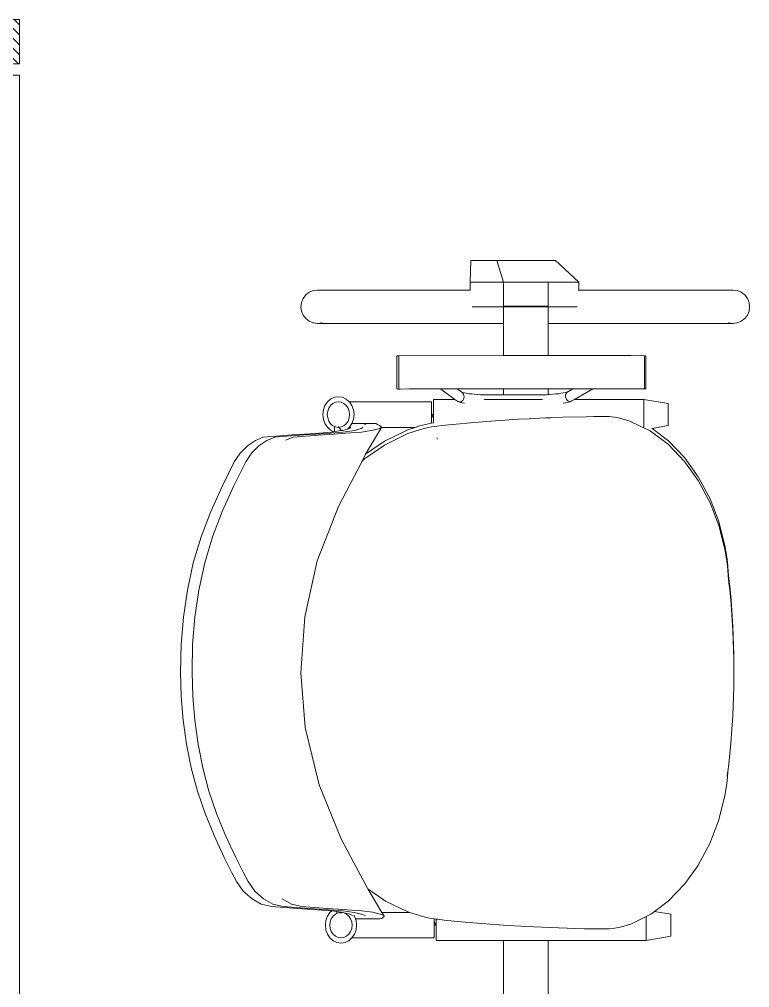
# Model space of a CAD drawing. Header units: millimetres. Extents: x -280308 to 6402717, y -14 to 2073074.
# Drawn here: x -19367 to -18711, y 564879 to 565748 of the extents above; entities that cross this region are included whole.
import ezdxf

# ---------------------------------------------------------------- set-up
doc = ezdxf.new("R2010")
doc.units = ezdxf.units.MM
doc.layers.get('0').update_dxf_attribs({"lineweight": 0})
for name, color, linetype, lineweight in [('_Door & Window', 1, 'Continuous', 0), ('A-ALINE-6', 117, 'Continuous', 9), ('A-Furn', 250, 'Continuous', 0), ('A-FURN-EQPM', 177, 'Continuous', 0)]:
    doc.layers.add(name, color=color, linetype=linetype, lineweight=lineweight)

# ---------------------------------------------------------------- blocks, each defined once
blk = doc.blocks.new('A$C6ab96ad6')
at = {"layer": 'A-Furn'}
h = blk.add_hatch(dxfattribs=at)
h.set_pattern_fill('ANSI31', color=256, scale=2, angle=540, style=0)
h.set_pattern_definition([(225, (-3898.3206, 30765.815), (4.490128, -4.490128), [])])
h.paths.add_polyline_path([(-1240, 0), (-1240, 10), (-1250, 10), (-1250, 140), (-1240, 140), (-1240, 150), (-1210, 150), (-1210, 115), (-1200, 115), (-1200, 0)])
at = {"layer": '_Door & Window'}
blk.add_lwpolyline([(-1240, 0), (-1240, 10), (-1250, 10), (-1250, 140), (-1240, 140), (-1240, 150), (-1210, 150), (-1210, 115), (-1200, 115), (-1200, 0), (-1240, 0)], dxfattribs=at)
blk = doc.blocks.new('A$Cf856f872')
at = {"layer": 'A-ALINE-6'}
blk.add_lwpolyline([(26497.8, -12896.96), (26497.8, -8996.96), (26647.8, -8996.96), (26647.8, -12896.96)], close=True, dxfattribs=at)
at = {"ltscale": 0.25, "rotation": 90}
blk.add_blockref('A$C6ab96ad6', (26647.8, -7746.96), dxfattribs=at)
blk = doc.blocks.new('A$C3a0a0d7c')
at = {"color": 0, "linetype": 'ByBlock', "lineweight": -2}
for p, q in [((-0.09673, 1.813), (-0.07584, 1.83252)), ((-0.07584, 1.83252), (-0.02318, 1.83252)), ((-0.02924, 1.813), (-0.02318, 1.83252)), ((-0.02318, 1.83252), (0, 1.83252)), ((0.00058, 1.813), (0, 1.83252)), ((-0.09673, 1.806), (-0.09673, 1.813)), ((-0.06924, 1.813), (-0.09673, 1.813)), ((-0.02924, 1.813), (-0.06924, 1.813)), ((-0.06924, 1.79152), (-0.06924, 1.813)), ((-0.02924, 1.79152), (-0.02924, 1.813)), ((0.00058, 1.813), (-0.02924, 1.813)), ((0.00058, 1.806), (0.00058, 1.813)), ((-0.24584, 1.80161), (-0.24822, 1.7985)), ((-0.24273, 1.80399), (-0.24584, 1.80161)), ((-0.23912, 1.80549), (-0.24273, 1.80399)), ((-0.23524, 1.806), (-0.23912, 1.80549)), ((-0.23524, 1.806), (-0.09673, 1.806)), ((-0.09673, 1.80536), (-0.09673, 1.806)), ((0.00058, 1.806), (0.00047, 1.806)), ((0.00058, 1.806), (0.13776, 1.806)), ((0.00058, 1.80399), (0.00058, 1.80407)), ((0.13776, 1.806), (0.14164, 1.80549)), ((0.14164, 1.80549), (0.14525, 1.80399)), ((0.14525, 1.80399), (0.14835, 1.80161)), ((0.14835, 1.80161), (0.15073, 1.7985)), ((-0.24971, 1.79488), (-0.25022, 1.791)), ((-0.24822, 1.7985), (-0.24971, 1.79488)), ((0.15073, 1.7985), (0.15223, 1.79488)), ((0.15223, 1.79488), (0.15274, 1.791)), ((-0.25022, 1.791), (-0.24971, 1.78712)), ((-0.24971, 1.78712), (-0.24822, 1.7835)), ((-0.24822, 1.7835), (-0.24584, 1.78039)), ((-0.06924, 1.791), (-0.0954, 1.791)), ((-0.02924, 1.79152), (-0.06924, 1.79152)), ((-0.06924, 1.791), (-0.06924, 1.79152)), ((-0.02924, 1.791), (-0.06924, 1.791)), ((-0.06924, 1.776), (-0.06924, 1.791)), ((-0.02924, 1.791), (-0.02924, 1.79152)), ((-0.02924, 1.776), (-0.02924, 1.791)), ((-0.00114, 1.791), (-0.02924, 1.791)), ((0.15073, 1.7835), (0.14835, 1.78039)), ((0.15223, 1.78712), (0.15073, 1.7835)), ((0.15274, 1.791), (0.15223, 1.78712)), ((-0.24584, 1.78039), (-0.24273, 1.77801)), ((-0.24273, 1.77801), (-0.23912, 1.77651)), ((-0.23912, 1.77651), (-0.23524, 1.776)), ((-0.23859, 1.77651), (-0.23498, 1.77603)), ((-0.23498, 1.77603), (-0.23524, 1.776)), ((-0.23492, 1.776), (-0.23498, 1.77603)), ((-0.23492, 1.776), (-0.23472, 1.776)), ((-0.23472, 1.776), (-0.23085, 1.77651)), ((-0.23472, 1.776), (-0.23136, 1.77651)), ((-0.23472, 1.776), (-0.06924, 1.776)), ((-0.06924, 1.74713), (-0.06924, 1.776)), ((-0.02924, 1.74713), (-0.02924, 1.776)), ((0.13723, 1.776), (-0.02924, 1.776)), ((0.13723, 1.776), (0.13336, 1.77651)), ((0.13723, 1.776), (0.13388, 1.77651)), ((0.13723, 1.776), (0.13743, 1.776)), ((0.1375, 1.77603), (0.13743, 1.776)), ((0.14111, 1.77651), (0.1375, 1.77603)), ((0.13776, 1.776), (0.1375, 1.77603)), ((0.14164, 1.77651), (0.13776, 1.776)), ((0.14525, 1.77801), (0.14164, 1.77651)), ((0.14835, 1.78039), (0.14525, 1.77801)), ((-0.15713, 1.74702), (-0.15709, 1.74702)), ((-0.15713, 1.71712), (-0.15713, 1.74702)), ((-0.15691, 1.74701), (-0.15709, 1.74702)), ((-0.15691, 1.74701), (-0.15677, 1.74701)), ((-0.15677, 1.74701), (-0.15659, 1.74701)), ((-0.15594, 1.74701), (-0.15659, 1.74701)), ((-0.15594, 1.74701), (-0.15567, 1.74701)), ((-0.14384, 1.74705), (-0.15567, 1.74701)), ((-0.15567, 1.71713), (-0.15567, 1.74701)), ((-0.06924, 1.74713), (-0.14384, 1.74705)), ((-0.02924, 1.74713), (-0.06924, 1.74713)), ((0.06477, 1.74702), (-0.02924, 1.74713)), ((0.06477, 1.74702), (0.06534, 1.74702)), ((0.06477, 1.71712), (0.06477, 1.74702)), ((0.06534, 1.74702), (0.06583, 1.74701)), ((0.06616, 1.747), (0.06583, 1.74701)), ((0.06616, 1.747), (0.0662, 1.74701)), ((0.0662, 1.74701), (0.06644, 1.74701)), ((0.06644, 1.74701), (0.06651, 1.74701)), ((0.06651, 1.71711), (0.06651, 1.74701)), ((-0.15709, 1.71712), (-0.15713, 1.71712)), ((-0.15709, 1.71712), (-0.15702, 1.71712)), ((-0.15702, 1.71712), (-0.15691, 1.71713)), ((-0.15691, 1.71713), (-0.15677, 1.71711)), ((-0.15677, 1.71711), (-0.15659, 1.71713)), ((-0.15659, 1.71713), (-0.15641, 1.71711)), ((-0.15641, 1.71711), (-0.15617, 1.71713)), ((-0.15617, 1.71713), (-0.15594, 1.71711)), ((-0.15594, 1.71711), (-0.15567, 1.71713)), ((-0.15567, 1.71713), (-0.15542, 1.71711)), ((-0.15542, 1.71711), (-0.15431, 1.71711)), ((-0.15431, 1.71711), (-0.14384, 1.71715)), ((-0.14384, 1.71715), (-0.14249, 1.71713)), ((-0.14249, 1.71713), (-0.12429, 1.71719)), ((-0.12429, 1.71719), (-0.12323, 1.71716)), ((-0.12323, 1.71716), (-0.10936, 1.7172)), ((-0.10936, 1.7172), (-0.10932, 1.71718)), ((-0.10932, 1.71718), (-0.1044, 1.71721)), ((-0.10932, 1.71718), (-0.09292, 1.7078)), ((-0.10362, 1.71719), (-0.1044, 1.71721)), ((-0.10362, 1.71719), (-0.09146, 1.71722)), ((-0.09146, 1.71722), (-0.09142, 1.7172)), ((-0.09142, 1.7172), (-0.08425, 1.71723)), ((-0.09142, 1.7172), (-0.08705, 1.7147)), ((-0.08705, 1.7147), (-0.08634, 1.71443)), ((-0.08705, 1.7147), (-0.08664, 1.71447)), ((-0.08664, 1.71447), (-0.0859, 1.71378)), ((-0.08634, 1.71443), (-0.08485, 1.71401)), ((-0.0859, 1.71378), (-0.08534, 1.71288)), ((-0.08485, 1.71401), (-0.08309, 1.71361)), ((-0.08376, 1.7172), (-0.08425, 1.71723)), ((-0.08376, 1.7172), (-0.06924, 1.71723)), ((-0.08309, 1.71361), (-0.08106, 1.71325)), ((-0.06924, 1.71206), (-0.06924, 1.71723)), ((-0.06924, 1.71723), (-0.06394, 1.71723)), ((-0.06374, 1.71721), (-0.06394, 1.71723)), ((-0.06374, 1.71721), (-0.04366, 1.71721)), ((-0.04366, 1.71721), (-0.04357, 1.71724)), ((-0.02924, 1.71723), (-0.04357, 1.71724)), ((-0.02924, 1.71176), (-0.02924, 1.71723)), ((-0.02924, 1.71723), (-0.02361, 1.71721)), ((-0.02361, 1.71721), (-0.02322, 1.71723)), ((-0.02322, 1.71723), (-0.00369, 1.7172)), ((-0.00369, 1.7172), (-0.00301, 1.71722)), ((0.01232, 1.71718), (-0.00301, 1.71722)), ((0.00409, 1.71325), (0.00595, 1.71361)), ((0.00595, 1.71361), (0.00755, 1.71401)), ((0.0072, 1.71332), (0.00663, 1.71241)), ((0.00794, 1.714), (0.0072, 1.71332)), ((0.00755, 1.71401), (0.00825, 1.71423)), ((0.00794, 1.714), (0.00825, 1.71423)), ((0.00825, 1.71423), (0.01232, 1.71718)), ((0.01235, 1.7172), (0.01232, 1.71718)), ((0.01235, 1.7172), (0.01602, 1.71718)), ((0.01437, 1.7078), (0.02727, 1.71716)), ((0.01602, 1.71718), (0.01698, 1.7172)), ((0.02727, 1.71716), (0.01698, 1.7172)), ((0.02731, 1.71718), (0.02727, 1.71716)), ((0.03541, 1.71715), (0.02731, 1.71718)), ((0.03541, 1.71715), (0.03666, 1.71717)), ((0.03666, 1.71717), (0.0544, 1.71712)), ((0.0544, 1.71712), (0.05593, 1.71714)), ((0.05593, 1.71714), (0.0633, 1.7171)), ((0.0633, 1.7171), (0.06409, 1.7171)), ((0.06469, 1.7171), (0.06409, 1.7171)), ((0.06477, 1.71712), (0.06469, 1.7171)), ((0.06477, 1.71712), (0.06526, 1.7171)), ((0.06526, 1.7171), (0.06534, 1.71712)), ((0.06534, 1.71712), (0.06577, 1.7171)), ((0.06577, 1.7171), (0.06583, 1.71711)), ((0.06583, 1.71711), (0.06616, 1.7171)), ((0.06616, 1.7171), (0.0662, 1.71711)), ((0.0662, 1.71711), (0.06644, 1.71711)), ((0.06644, 1.71711), (0.06651, 1.71711)), ((-0.15513, 1.7078), (-0.17713, 1.704)), ((-0.09292, 1.7078), (-0.15513, 1.7078)), ((-0.15513, 1.68288), (-0.15513, 1.7078)), ((-0.09292, 1.7078), (-0.09054, 1.70644)), ((-0.08967, 1.70603), (-0.09054, 1.70644)), ((-0.08872, 1.70593), (-0.08967, 1.70603)), ((-0.08967, 1.70603), (-0.08839, 1.70555)), ((-0.08776, 1.70613), (-0.08872, 1.70593)), ((-0.08839, 1.70555), (-0.0868, 1.7051)), ((-0.08686, 1.70662), (-0.08776, 1.70613)), ((-0.08608, 1.70738), (-0.08686, 1.70662)), ((-0.0868, 1.7051), (-0.0849, 1.70468)), ((-0.08547, 1.70835), (-0.08608, 1.70738)), ((-0.08507, 1.70946), (-0.08547, 1.70835)), ((-0.08534, 1.71288), (-0.08501, 1.7118)), ((-0.08491, 1.71064), (-0.08507, 1.70946)), ((-0.08501, 1.7118), (-0.08491, 1.71064)), ((-0.0849, 1.70468), (-0.08285, 1.7043)), ((-0.08106, 1.71325), (-0.07879, 1.71291)), ((-0.07879, 1.71291), (-0.0763, 1.71262)), ((-0.0763, 1.71262), (-0.07363, 1.71236)), ((-0.07363, 1.71236), (-0.07079, 1.71214)), ((-0.07079, 1.71214), (-0.06924, 1.71206)), ((-0.06924, 1.71206), (-0.06782, 1.71198)), ((-0.06475, 1.71185), (-0.06782, 1.71198)), ((-0.06475, 1.71185), (-0.06171, 1.71179)), ((-0.012, 1.7078), (-0.06419, 1.7078)), ((-0.06171, 1.71179), (-0.05844, 1.71176)), ((-0.05844, 1.71176), (-0.02924, 1.71176)), ((-0.02924, 1.71176), (-0.0175, 1.71176)), ((-0.0175, 1.71176), (-0.01434, 1.71179)), ((-0.01434, 1.71179), (-0.01142, 1.71185)), ((-0.01142, 1.71185), (-0.00847, 1.71198)), ((-0.00847, 1.71198), (-0.00562, 1.71215)), ((-0.00562, 1.71215), (-0.00291, 1.71236)), ((-0.00291, 1.71236), (-0.00037, 1.71262)), ((-0.00037, 1.71262), (0.00197, 1.71291)), ((0.00197, 1.71291), (0.00409, 1.71325)), ((0.00587, 1.7043), (0.00782, 1.70469)), ((0.0063, 1.71134), (0.0062, 1.71018)), ((0.0062, 1.71018), (0.00636, 1.709)), ((0.00663, 1.71241), (0.0063, 1.71134)), ((0.00636, 1.709), (0.00676, 1.70789)), ((0.00676, 1.70789), (0.00738, 1.70692)), ((0.00738, 1.70692), (0.00816, 1.70616)), ((0.00782, 1.70469), (0.00954, 1.70511)), ((0.00816, 1.70616), (0.00906, 1.70566)), ((0.00906, 1.70566), (0.01003, 1.70546)), ((0.00954, 1.70511), (0.01098, 1.70557)), ((0.01003, 1.70546), (0.01098, 1.70557)), ((0.01098, 1.70557), (0.01186, 1.70598)), ((0.01186, 1.70598), (0.01437, 1.7078)), ((0.03354, 1.7078), (0.01437, 1.7078)), ((0.03354, 1.7078), (0.03354, 1.68678)), ((0.10924, 1.7056), (0.03541, 1.7056)), ((0.03541, 1.68656), (0.03541, 1.7056)), ((0.10911, 1.70548), (0.10689, 1.70215)), ((0.10924, 1.7056), (0.10911, 1.70548)), ((0.11201, 1.70804), (0.10924, 1.7056)), ((0.11539, 1.70965), (0.11201, 1.70804)), ((0.11642, 1.70521), (0.11401, 1.70406)), ((0.11901, 1.7102), (0.11539, 1.70965)), ((0.11901, 1.7056), (0.11642, 1.70521)), ((0.12263, 1.70965), (0.11901, 1.7102)), ((0.1216, 1.70521), (0.11901, 1.7056)), ((0.12401, 1.70406), (0.1216, 1.70521)), ((0.12601, 1.70804), (0.12263, 1.70965)), ((0.12891, 1.70548), (0.12601, 1.70804)), ((0.13113, 1.70215), (0.12891, 1.70548)), ((-0.17713, 1.68419), (-0.17713, 1.704)), ((0.10549, 1.69827), (0.10501, 1.6941)), ((0.10689, 1.70215), (0.10549, 1.69827)), ((0.10935, 1.69708), (0.10901, 1.6941)), ((0.11035, 1.69985), (0.10935, 1.69708)), ((0.11194, 1.70223), (0.11035, 1.69985)), ((0.11401, 1.70406), (0.11194, 1.70223)), ((0.12608, 1.70223), (0.12401, 1.70406)), ((0.12767, 1.69985), (0.12608, 1.70223)), ((0.12867, 1.69708), (0.12767, 1.69985)), ((0.12901, 1.6941), (0.12867, 1.69708)), ((0.13253, 1.69827), (0.13113, 1.70215)), ((0.13301, 1.6941), (0.13253, 1.69827)), ((-0.15206, 1.68373), (-0.14269, 1.68819)), ((-0.13356, 1.6908), (-0.14269, 1.68819)), ((-0.12882, 1.69175), (-0.13356, 1.6908)), ((-0.12397, 1.69245), (-0.12882, 1.69175)), ((-0.11888, 1.69241), (-0.12397, 1.69245)), ((-0.11379, 1.69236), (-0.11888, 1.69241)), ((-0.11026, 1.69231), (-0.11379, 1.69236)), ((-0.10357, 1.69221), (-0.11026, 1.69231)), ((-0.08238, 1.6917), (-0.10357, 1.69221)), ((-0.072, 1.69134), (-0.08238, 1.6917)), ((-0.06681, 1.69113), (-0.072, 1.69134)), ((-0.06162, 1.69091), (-0.06681, 1.69113)), ((-0.05688, 1.69069), (-0.06162, 1.69091)), ((-0.05215, 1.69045), (-0.05688, 1.69069)), ((-0.04272, 1.68994), (-0.05215, 1.69045)), ((-0.022, 1.68846), (-0.04272, 1.68994)), ((-0.022, 1.68846), (-0.00282, 1.68692)), ((0.03541, 1.6941), (0.03354, 1.6941)), ((0.03541, 1.69112), (0.03354, 1.6941)), ((0.10501, 1.6941), (0.10549, 1.68993)), ((0.10549, 1.68993), (0.10689, 1.68605)), ((0.10901, 1.6941), (0.10935, 1.69112)), ((0.10935, 1.69112), (0.11035, 1.68835)), ((0.11035, 1.68835), (0.11194, 1.68597)), ((0.12608, 1.68597), (0.12767, 1.68835)), ((0.12767, 1.68835), (0.12867, 1.69112)), ((0.12867, 1.69112), (0.12901, 1.6941)), ((0.13113, 1.68605), (0.13253, 1.68993)), ((0.13253, 1.68993), (0.13301, 1.6941)), ((-0.17737, 1.67068), (-0.16258, 1.68168)), ((-0.17737, 1.66723), (-0.16082, 1.67955)), ((-0.16258, 1.68168), (-0.17713, 1.68419)), ((-0.16258, 1.68168), (-0.16254, 1.68171)), ((-0.16082, 1.67955), (-0.15206, 1.68373)), ((-0.00282, 1.68692), (0.01665, 1.68519)), ((0.02605, 1.68419), (0.01665, 1.68519)), ((0.03078, 1.68365), (0.02605, 1.68419)), ((0.03553, 1.6831), (0.03078, 1.68365)), ((0.03354, 1.68671), (0.03354, 1.68678)), ((0.03541, 1.68656), (0.03354, 1.68678)), ((0.03553, 1.68655), (0.03541, 1.68656)), ((0.04091, 1.68536), (0.03553, 1.68655)), ((0.04091, 1.68191), (0.03553, 1.6831)), ((0.04621, 1.68394), (0.04091, 1.68536)), ((0.04621, 1.68049), (0.04091, 1.68191)), ((0.05019, 1.6826), (0.04621, 1.68394)), ((0.05661, 1.67699), (0.04621, 1.68049)), ((0.05661, 1.68044), (0.05019, 1.6826)), ((0.05019, 1.6826), (0.08048, 1.6826)), ((0.07765, 1.67016), (0.05661, 1.68044)), ((0.08042, 1.6827), (0.08104, 1.68338)), ((0.08195, 1.68165), (0.08042, 1.6827)), ((0.08048, 1.6826), (0.08042, 1.6827)), ((0.09457, 1.65866), (0.08048, 1.6826)), ((0.08104, 1.68338), (0.08228, 1.68431)), ((0.08781, 1.68006), (0.08195, 1.68165)), ((0.08228, 1.68431), (0.08387, 1.68528)), ((0.08387, 1.68528), (0.08553, 1.68606)), ((0.09634, 1.68601), (0.08553, 1.68606)), ((0.09839, 1.67845), (0.08781, 1.68006)), ((0.09475, 1.68528), (0.09634, 1.68601)), ((0.09634, 1.68601), (0.09645, 1.68606)), ((0.10222, 1.68599), (0.09634, 1.68601)), ((0.10691, 1.68601), (0.09645, 1.68606)), ((0.09715, 1.68259), (0.09711, 1.68263)), ((0.09863, 1.68157), (0.09715, 1.68259)), ((0.1045, 1.67998), (0.09863, 1.68157)), ((0.11507, 1.67837), (0.1045, 1.67998)), ((0.10689, 1.68605), (0.10691, 1.68601)), ((0.10691, 1.68601), (0.10911, 1.68272)), ((0.10935, 1.68157), (0.10788, 1.68263)), ((0.10911, 1.68272), (0.11088, 1.68115)), ((0.11088, 1.68115), (0.10935, 1.68157)), ((0.11515, 1.67998), (0.11088, 1.68115)), ((0.11194, 1.68597), (0.11401, 1.68414)), ((0.11401, 1.68414), (0.11642, 1.68299)), ((0.11631, 1.6798), (0.11515, 1.67998)), ((0.11823, 1.68242), (0.11631, 1.6798)), ((0.12263, 1.67883), (0.11631, 1.6798)), ((0.11642, 1.68299), (0.11901, 1.6826)), ((0.11901, 1.6826), (0.11901, 1.68348)), ((0.11901, 1.6826), (0.1216, 1.68299)), ((0.1216, 1.68299), (0.12263, 1.68348)), ((0.12263, 1.68348), (0.12401, 1.68414)), ((0.12263, 1.67883), (0.12263, 1.68348)), ((0.12308, 1.67876), (0.12263, 1.67883)), ((0.12308, 1.67876), (0.12601, 1.68016)), ((0.12566, 1.67837), (0.12308, 1.67876)), ((0.12401, 1.68414), (0.12608, 1.68597)), ((0.12601, 1.68016), (0.12891, 1.68272)), ((0.12891, 1.68272), (0.13113, 1.68605)), ((-0.19177, 1.65556), (-0.17737, 1.67068)), ((0.03062, 1.67323), (0.02999, 1.67216)), ((0.07765, 1.66671), (0.05661, 1.67699)), ((0.07765, 1.67016), (0.09464, 1.65853)), ((0.11273, 1.67736), (0.09839, 1.67845)), ((0.12269, 1.67668), (0.11273, 1.67736)), ((0.12941, 1.67728), (0.11507, 1.67837)), ((0.13335, 1.67588), (0.12269, 1.67668)), ((0.13994, 1.67728), (0.12566, 1.67837)), ((0.13938, 1.67661), (0.12941, 1.67728)), ((0.13335, 1.67588), (0.156, 1.67412)), ((0.15003, 1.6758), (0.13938, 1.67661)), ((0.14987, 1.67661), (0.13994, 1.67728)), ((0.16049, 1.6758), (0.14987, 1.67661)), ((0.15003, 1.6758), (0.17269, 1.67404)), ((0.15957, 1.67386), (0.156, 1.67412)), ((0.16651, 1.67106), (0.15957, 1.67386)), ((0.16049, 1.6758), (0.18307, 1.67404)), ((0.17625, 1.67378), (0.17269, 1.67404)), ((0.1832, 1.67098), (0.17625, 1.67378)), ((0.18663, 1.67378), (0.18307, 1.67404)), ((0.19036, 1.66612), (0.1832, 1.67098)), ((0.19355, 1.67098), (0.18663, 1.67378)), ((0.2007, 1.66612), (0.19355, 1.67098)), ((-0.19177, 1.65211), (-0.17737, 1.66723)), ((0.07765, 1.66671), (0.09549, 1.65449)), ((0.19695, 1.65953), (0.19036, 1.66612)), ((0.20728, 1.65953), (0.2007, 1.66612)), ((-0.20411, 1.63832), (-0.19177, 1.65556)), ((0.09457, 1.65866), (0.09464, 1.65853)), ((0.09464, 1.65853), (0.09782, 1.65236)), ((0.09549, 1.65449), (0.09782, 1.65236)), ((0.20219, 1.65156), (0.19695, 1.65953)), ((0.21252, 1.65156), (0.20728, 1.65953)), ((-0.20411, 1.63487), (-0.19177, 1.65211)), ((0.09782, 1.65236), (0.11885, 1.61168)), ((0.21308, 1.62963), (0.20219, 1.65156)), ((0.22339, 1.62963), (0.21252, 1.65156)), ((-0.21476, 1.61833), (-0.20411, 1.63832)), ((-0.21476, 1.61488), (-0.20411, 1.63487)), ((0.22332, 1.6072), (0.21308, 1.62963)), ((0.23363, 1.6072), (0.22339, 1.62963)), ((-0.22248, 1.59804), (-0.21476, 1.61833)), ((-0.22248, 1.59459), (-0.21476, 1.61488)), ((0.11885, 1.61168), (0.13798, 1.56266)), ((0.23207, 1.58429), (0.22332, 1.6072)), ((0.24238, 1.58429), (0.23363, 1.6072)), ((-0.22248, 1.59804), (-0.22824, 1.57509)), ((-0.22248, 1.59459), (-0.22824, 1.57164)), ((0.23904, 1.56089), (0.23207, 1.58429)), ((0.24935, 1.56089), (0.24238, 1.58429)), ((-0.22824, 1.57509), (-0.22991, 1.56401)), ((-0.22824, 1.57164), (-0.22991, 1.56056)), ((-0.2305, 1.55843), (-0.23092, 1.55282)), ((-0.22991, 1.56401), (-0.2305, 1.55843)), ((-0.22991, 1.56056), (-0.2305, 1.55498)), ((0.13798, 1.56266), (0.1493, 1.51262)), ((0.24437, 1.5365), (0.23904, 1.56089)), ((0.25467, 1.5365), (0.24935, 1.56089)), ((-0.23092, 1.55282), (-0.23166, 1.54648)), ((-0.23092, 1.54937), (-0.23166, 1.54303)), ((-0.2305, 1.55498), (-0.23092, 1.54937)), ((-0.23235, 1.54011), (-0.23356, 1.5273)), ((-0.23166, 1.54648), (-0.23235, 1.54011)), ((-0.23166, 1.54303), (-0.23235, 1.53666)), ((-0.23235, 1.53666), (-0.23356, 1.52385)), ((0.24796, 1.51208), (0.24437, 1.5365)), ((0.25827, 1.51208), (0.25467, 1.5365)), ((-0.23505, 1.50365), (-0.23356, 1.5273)), ((-0.23505, 1.5002), (-0.23356, 1.52385)), ((0.1493, 1.51262), (0.15273, 1.46217)), ((0.24996, 1.48751), (0.24796, 1.51208)), ((0.26026, 1.48751), (0.25827, 1.51208)), ((-0.23592, 1.47816), (-0.23505, 1.50365)), ((-0.23592, 1.47471), (-0.23505, 1.5002)), ((0.25049, 1.4627), (0.24996, 1.48751)), ((0.2608, 1.4627), (0.26026, 1.48751)), ((-0.23592, 1.47471), (-0.23592, 1.47816)), ((-0.23592, 1.45314), (-0.23592, 1.47471)), ((0.15273, 1.46217), (0.14877, 1.41308)), ((0.24983, 1.44102), (0.25049, 1.4627)), ((0.26013, 1.44102), (0.2608, 1.4627)), ((-0.23592, 1.4531), (-0.23592, 1.45314)), ((-0.23592, 1.44969), (-0.23592, 1.4531)), ((-0.23501, 1.4235), (-0.23592, 1.44969)), ((0.24804, 1.41952), (0.24983, 1.44102)), ((0.25834, 1.41952), (0.26013, 1.44102)), ((-0.23501, 1.4235), (-0.23346, 1.39943)), ((0.24506, 1.39812), (0.24804, 1.41952)), ((0.25537, 1.39812), (0.25834, 1.41952)), ((0.14877, 1.41308), (0.13637, 1.36145)), ((-0.23346, 1.39943), (-0.23224, 1.38652)), ((0.24084, 1.37675), (0.24506, 1.39812)), ((0.25114, 1.37675), (0.25537, 1.39812)), ((-0.23224, 1.38652), (-0.23154, 1.38009)), ((-0.23154, 1.38009), (-0.23079, 1.37368)), ((0.23532, 1.35604), (0.24084, 1.37675)), ((0.24563, 1.35604), (0.25114, 1.37675)), ((-0.23079, 1.37368), (-0.23036, 1.36822)), ((-0.23052, 1.37373), (-0.23036, 1.37167)), ((-0.23036, 1.37167), (-0.23011, 1.36941)), ((-0.23036, 1.36822), (-0.22976, 1.36276)), ((-0.22976, 1.36276), (-0.22805, 1.35183)), ((0.13637, 1.36145), (0.11697, 1.3137)), ((-0.22223, 1.3292), (-0.22805, 1.35183)), ((0.22845, 1.33584), (0.23532, 1.35604)), ((0.23876, 1.33584), (0.24563, 1.35604)), ((0.22038, 1.31602), (0.22845, 1.33584)), ((0.23069, 1.31602), (0.23876, 1.33584)), ((-0.21438, 1.30881), (-0.22223, 1.3292)), ((0.11697, 1.3137), (0.10556, 1.29225)), ((0.21126, 1.29642), (0.22038, 1.31602)), ((0.22158, 1.29642), (0.23069, 1.31602)), ((-0.20371, 1.2889), (-0.21438, 1.30881)), ((0.20797, 1.28981), (0.21126, 1.29642)), ((0.21829, 1.28981), (0.22158, 1.29642)), ((-0.19195, 1.27252), (-0.20371, 1.2889)), ((0.10556, 1.29225), (0.093, 1.26863)), ((0.20462, 1.28324), (0.20797, 1.28981)), ((0.21495, 1.28324), (0.21829, 1.28981)), ((0.20016, 1.2749), (0.20462, 1.28324)), ((0.21049, 1.2749), (0.21495, 1.28324)), ((-0.17719, 1.25717), (-0.19195, 1.27252)), ((0.19409, 1.26617), (0.20016, 1.2749)), ((0.20442, 1.26617), (0.21049, 1.2749)), ((0.09273, 1.26819), (0.07665, 1.25724)), ((0.07994, 1.24703), (0.09273, 1.26819)), ((0.09273, 1.26819), (0.093, 1.26863)), ((0.18624, 1.25906), (0.19409, 1.26617)), ((0.19659, 1.25906), (0.20442, 1.26617)), ((-0.16487, 1.24795), (-0.17719, 1.25717)), ((0.07665, 1.25724), (0.05666, 1.24759)), ((0.14814, 1.25194), (0.1533, 1.25258)), ((0.1533, 1.25258), (0.1612, 1.25438)), ((0.1612, 1.25438), (0.16956, 1.25914)), ((0.16483, 1.25186), (0.16998, 1.2525)), ((0.16998, 1.2525), (0.17788, 1.2543)), ((0.17523, 1.25186), (0.18037, 1.2525)), ((0.17788, 1.2543), (0.18624, 1.25906)), ((0.18037, 1.2525), (0.18825, 1.2543)), ((0.18825, 1.2543), (0.19659, 1.25906)), ((-0.16487, 1.24795), (-0.17942, 1.24544)), ((-0.17942, 1.24544), (-0.17942, 1.22563)), ((-0.16163, 1.24552), (-0.16487, 1.24795)), ((-0.16163, 1.24552), (-0.15742, 1.24345)), ((0.04106, 1.24269), (0.04635, 1.24412)), ((0.04635, 1.24412), (0.05501, 1.24703)), ((0.05501, 1.24703), (0.05666, 1.24759)), ((0.05501, 1.24703), (0.07994, 1.24703)), ((0.07806, 1.24318), (0.07822, 1.2442)), ((0.07822, 1.2442), (0.07994, 1.24703)), ((0.07822, 1.2442), (0.08148, 1.2455)), ((0.08148, 1.2455), (0.08807, 1.24714)), ((0.08807, 1.24714), (0.09811, 1.24842)), ((0.09491, 1.24412), (0.09499, 1.24416)), ((0.09499, 1.24416), (0.09817, 1.24542)), ((0.09811, 1.24842), (0.11095, 1.2493)), ((0.09817, 1.24542), (0.10475, 1.24706)), ((0.1046, 1.24358), (0.10506, 1.24427)), ((0.10475, 1.24706), (0.11479, 1.24834)), ((0.10624, 1.24436), (0.10886, 1.24542)), ((0.10807, 1.24128), (0.10965, 1.24367)), ((0.10886, 1.24542), (0.11538, 1.24706)), ((0.10965, 1.24367), (0.11173, 1.24549)), ((0.11095, 1.2493), (0.11956, 1.24984)), ((0.11173, 1.24549), (0.11414, 1.24664)), ((0.11414, 1.24664), (0.11673, 1.24703)), ((0.11479, 1.24834), (0.12764, 1.24922)), ((0.11538, 1.24706), (0.11618, 1.24716)), ((0.11618, 1.24716), (0.12035, 1.2477)), ((0.11673, 1.24703), (0.11931, 1.24664)), ((0.11673, 1.24703), (0.11673, 1.24615)), ((0.11931, 1.24664), (0.12035, 1.24615)), ((0.11956, 1.24984), (0.12872, 1.25049)), ((0.12035, 1.2477), (0.12506, 1.2483)), ((0.12035, 1.2477), (0.12035, 1.24615)), ((0.12035, 1.24615), (0.12173, 1.24549)), ((0.12173, 1.24549), (0.1238, 1.24367)), ((0.1238, 1.24367), (0.12539, 1.24128)), ((0.12506, 1.2483), (0.12537, 1.24834)), ((0.12506, 1.2483), (0.12663, 1.24692)), ((0.12537, 1.24834), (0.13816, 1.24922)), ((0.12663, 1.24692), (0.12885, 1.24358)), ((0.12764, 1.24922), (0.13625, 1.24976)), ((0.14814, 1.25194), (0.12872, 1.25049)), ((0.13625, 1.24976), (0.1454, 1.25041)), ((0.13816, 1.24922), (0.14674, 1.24976)), ((0.16483, 1.25186), (0.1454, 1.25041)), ((0.14674, 1.24976), (0.15586, 1.25041)), ((0.17523, 1.25186), (0.15586, 1.25041)), ((-0.15742, 1.24345), (-0.14348, 1.23657)), ((-0.15742, 1.24345), (-0.15742, 1.22183)), ((-0.14348, 1.23657), (-0.13398, 1.23377)), ((-0.03299, 1.23532), (-0.05651, 1.23399)), ((-0.00947, 1.23706), (-0.03299, 1.23532)), ((-0.00947, 1.23706), (0.01224, 1.23891)), ((0.01224, 1.23891), (0.02395, 1.24013)), ((0.02395, 1.24013), (0.02981, 1.24078)), ((0.02981, 1.24078), (0.03125, 1.24095)), ((0.03125, 1.24095), (0.03312, 1.24117)), ((0.03125, 1.24095), (0.03125, 1.22183)), ((0.03312, 1.23851), (0.03125, 1.23553)), ((0.03312, 1.23553), (0.03125, 1.23553)), ((0.03312, 1.24117), (0.03567, 1.24146)), ((0.03312, 1.24117), (0.03312, 1.22403)), ((0.03567, 1.24146), (0.04106, 1.24269)), ((0.07982, 1.24172), (0.07806, 1.24318)), ((0.08065, 1.24153), (0.07982, 1.24172)), ((0.08191, 1.24136), (0.08065, 1.24153)), ((0.0986, 1.24128), (0.08191, 1.24136)), ((0.09995, 1.24133), (0.0986, 1.24128)), ((0.09995, 1.24133), (0.09862, 1.24134)), ((0.10378, 1.24131), (0.09995, 1.24133)), ((0.10273, 1.23553), (0.1032, 1.2397)), ((0.1032, 1.23137), (0.10273, 1.23553)), ((0.1032, 1.2397), (0.10378, 1.24131)), ((0.10378, 1.24131), (0.1046, 1.24358)), ((0.10673, 1.23553), (0.10707, 1.23851)), ((0.10707, 1.23256), (0.10673, 1.23553)), ((0.10707, 1.23851), (0.10807, 1.24128)), ((0.12539, 1.24128), (0.12639, 1.23851)), ((0.12639, 1.23851), (0.12673, 1.23553)), ((0.12673, 1.23553), (0.12639, 1.23256)), ((0.12885, 1.24358), (0.13025, 1.2397)), ((0.13025, 1.2397), (0.13073, 1.23553)), ((0.13073, 1.23553), (0.13025, 1.23137)), ((-0.13398, 1.23377), (-0.12908, 1.23279)), ((-0.12908, 1.23279), (-0.12411, 1.2321)), ((-0.12411, 1.2321), (-0.11855, 1.23214)), ((-0.11855, 1.23214), (-0.113, 1.2322)), ((-0.113, 1.2322), (-0.10193, 1.23236)), ((-0.07859, 1.23309), (-0.10193, 1.23236)), ((-0.05651, 1.23399), (-0.07859, 1.23309)), ((0.1046, 1.22748), (0.1032, 1.23137)), ((0.10683, 1.22415), (0.1046, 1.22748)), ((0.10807, 1.22978), (0.10707, 1.23256)), ((0.10965, 1.2274), (0.10807, 1.22978)), ((0.11173, 1.22558), (0.10965, 1.2274)), ((0.1238, 1.2274), (0.12173, 1.22558)), ((0.12539, 1.22978), (0.1238, 1.2274)), ((0.12639, 1.23256), (0.12539, 1.22978)), ((0.12885, 1.22748), (0.12663, 1.22415)), ((0.13025, 1.23137), (0.12885, 1.22748)), ((-0.15742, 1.22183), (-0.17942, 1.22563)), ((-0.06924, 1.22183), (-0.15742, 1.22183)), ((-0.06924, 1.15625), (-0.06924, 1.22183)), ((-0.02924, 1.22183), (-0.06924, 1.22183)), ((-0.02924, 1.15625), (-0.02924, 1.22183)), ((0.03125, 1.22183), (-0.02924, 1.22183)), ((0.10696, 1.22403), (0.03312, 1.22403)), ((0.10696, 1.22403), (0.10683, 1.22415)), ((0.10973, 1.22159), (0.10696, 1.22403)), ((0.1131, 1.21998), (0.10973, 1.22159)), ((0.11414, 1.22443), (0.11173, 1.22558)), ((0.11673, 1.21943), (0.1131, 1.21998)), ((0.11673, 1.22403), (0.11414, 1.22443)), ((0.11931, 1.22443), (0.11673, 1.22403)), ((0.12035, 1.21998), (0.11673, 1.21943)), ((0.12173, 1.22558), (0.11931, 1.22443)), ((0.12373, 1.22159), (0.12035, 1.21998)), ((0.12663, 1.22415), (0.12373, 1.22159))]:
    blk.add_line(p, q, dxfattribs=at)
blk = doc.blocks.new('A$C3304e30a')
at = {"xscale": -1000, "yscale": 1000, "zscale": 1000}
blk.add_blockref('A$C3a0a0d7c', (14905.48, -9249.1), dxfattribs=at)
blk = doc.blocks.new('4')
at = {"ltscale": 0.25}
blk.add_blockref('A$Cf856f872', (-46014.9, 574695.22), dxfattribs=at)
at = {"layer": 'A-FURN-EQPM', "ltscale": 0.25}
blk.add_blockref('A$C3304e30a', (-33867.08, 572948.26), dxfattribs=at)

msp = doc.modelspace()

# ---------------------------------------------------------------- block references
msp.add_blockref('4', (0, 0))

doc.saveas('drawing.dxf')
